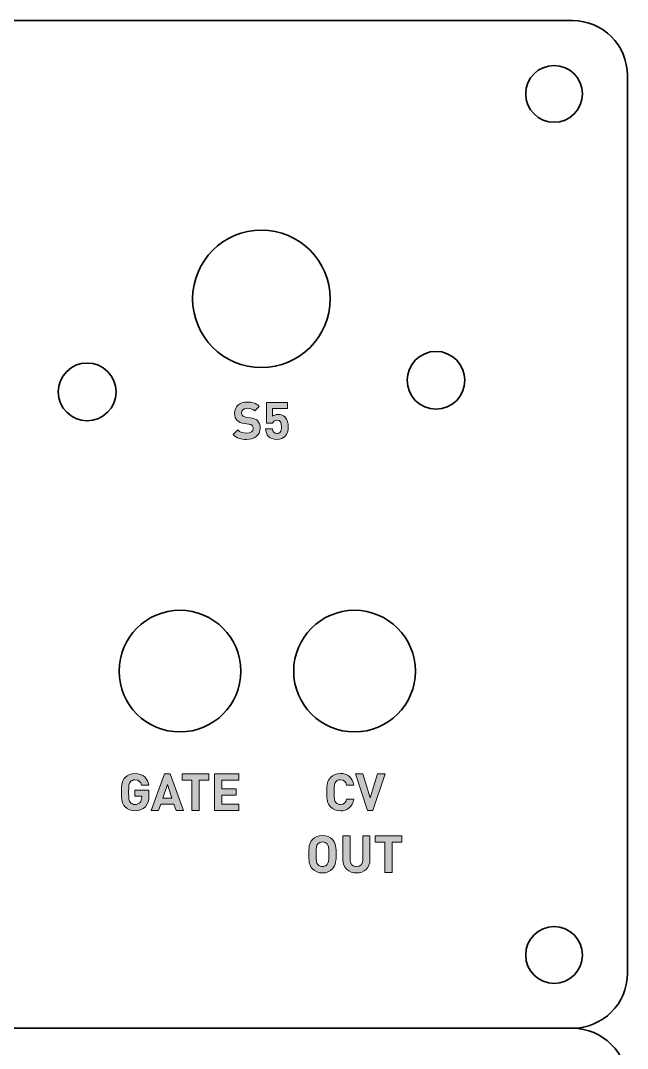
# Model space of a CAD drawing. Header units: millimetres. Extents: x 81 to 211, y 91 to 200.
# Drawn here: x 177.4 to 210.5, y 144.4 to 200.5 of the extents above; entities that cross this region are included whole.
import ezdxf

# ---------------------------------------------------------------- set-up
doc = ezdxf.new("R2010")
doc.units = ezdxf.units.MM
doc.header["$MEASUREMENT"] = 0
doc.layers.add('Borders', color=7, linetype='Continuous', lineweight=0)

msp = doc.modelspace()

# ---------------------------------------------------------------- hatches: boundary and pattern name
at = {"layer": 'Borders', "true_color": 0xed2024, "transparency": 33554687}
h = msp.add_hatch(color=240, dxfattribs=at)
h.dxf.hatch_style = 2
edge = h.paths.add_edge_path()
edge.add_spline(control_points=[(189.719, 177.636), (189.414, 177.636), (189.182, 177.701), (188.985, 177.901), (188.985, 177.901), (189.239, 178.155), (189.239, 178.155), (189.366, 178.028), (189.538, 177.985), (189.724, 177.985), (189.956, 177.985), (190.08, 178.072), (190.08, 178.234), (190.08, 178.304), (190.06, 178.363), (190.018, 178.403), (189.978, 178.44), (189.932, 178.46), (189.84, 178.473), (189.84, 178.473), (189.597, 178.507), (189.597, 178.507), (189.425, 178.533), (189.298, 178.586), (189.208, 178.674), (189.111, 178.77), (189.064, 178.9), (189.064, 179.069), (189.064, 179.427), (189.329, 179.679), (189.764, 179.679), (190.04, 179.679), (190.241, 179.611), (190.413, 179.444), (190.413, 179.444), (190.164, 179.199), (190.164, 179.199), (190.037, 179.32), (189.885, 179.337), (189.752, 179.337), (189.543, 179.337), (189.442, 179.221), (189.442, 179.083), (189.442, 179.032), (189.459, 178.979), (189.501, 178.939), (189.54, 178.903), (189.606, 178.872), (189.687, 178.86), (189.687, 178.86), (189.925, 178.826), (189.925, 178.826), (190.108, 178.801), (190.224, 178.75), (190.308, 178.671), (190.416, 178.569), (190.463, 178.422), (190.463, 178.245), (190.463, 177.855), (190.138, 177.636), (189.719, 177.636)], knot_values=[0, 0, 0, 0, 1, 1, 1, 2, 2, 2, 3, 3, 3, 4, 4, 4, 5, 5, 5, 6, 6, 6, 7, 7, 7, 8, 8, 8, 9, 9, 9, 10, 10, 10, 11, 11, 11, 12, 12, 12, 13, 13, 13, 14, 14, 14, 15, 15, 15, 16, 16, 16, 17, 17, 17, 18, 18, 18, 19, 19, 19, 20, 20, 20, 20], degree=3, periodic=0)
edge.add_line((189.719, 177.636), (189.719, 177.636))
h = msp.add_hatch(color=240, dxfattribs=at)
h.dxf.hatch_style = 2
edge = h.paths.add_edge_path()
edge.add_spline(control_points=[(191.815, 177.799), (191.725, 177.709), (191.581, 177.636), (191.372, 177.636), (191.163, 177.636), (191.011, 177.709), (190.924, 177.796), (190.799, 177.92), (190.771, 178.067), (190.76, 178.214), (190.76, 178.214), (191.127, 178.214), (191.127, 178.214), (191.146, 178.056), (191.22, 177.966), (191.372, 177.966), (191.442, 177.966), (191.501, 177.985), (191.547, 178.03), (191.612, 178.095), (191.626, 178.203), (191.626, 178.329), (191.626, 178.561), (191.558, 178.69), (191.38, 178.69), (191.231, 178.69), (191.163, 178.606), (191.138, 178.527), (191.138, 178.527), (190.802, 178.527), (190.802, 178.527), (190.802, 178.527), (190.802, 179.661), (190.802, 179.661), (190.802, 179.661), (191.948, 179.661), (191.948, 179.661), (191.948, 179.661), (191.948, 179.331), (191.948, 179.331), (191.948, 179.331), (191.135, 179.331), (191.135, 179.331), (191.135, 179.331), (191.135, 178.9), (191.135, 178.9), (191.189, 178.95), (191.302, 179.001), (191.437, 179.001), (191.603, 179.001), (191.73, 178.948), (191.812, 178.865), (191.97, 178.708), (191.993, 178.519), (191.993, 178.329), (191.993, 178.103), (191.962, 177.946), (191.815, 177.799)], knot_values=[0, 0, 0, 0, 1, 1, 1, 2, 2, 2, 3, 3, 3, 4, 4, 4, 5, 5, 5, 6, 6, 6, 7, 7, 7, 8, 8, 8, 9, 9, 9, 10, 10, 10, 11, 11, 11, 12, 12, 12, 13, 13, 13, 14, 14, 14, 15, 15, 15, 16, 16, 16, 17, 17, 17, 18, 18, 18, 19, 19, 19, 19], degree=3, periodic=0)
edge.add_line((191.815, 177.799), (191.815, 177.799))
h = msp.add_hatch(color=240, dxfattribs=at)
h.dxf.hatch_style = 2
edge = h.paths.add_edge_path()
edge.add_spline(control_points=[(184.199, 157.594), (184.044, 157.437), (183.857, 157.366), (183.632, 157.366), (183.417, 157.366), (183.237, 157.439), (183.09, 157.586), (183.002, 157.674), (182.949, 157.775), (182.927, 157.888), (182.904, 158.001), (182.892, 158.168), (182.892, 158.387), (182.892, 158.608), (182.904, 158.774), (182.927, 158.887), (182.949, 159.003), (183.002, 159.102), (183.09, 159.189), (183.237, 159.336), (183.417, 159.409), (183.632, 159.409), (184.089, 159.409), (184.335, 159.115), (184.388, 158.766), (184.388, 158.766), (183.993, 158.766), (183.993, 158.766), (183.945, 158.961), (183.826, 159.059), (183.632, 159.059), (183.528, 159.059), (183.443, 159.023), (183.381, 158.952), (183.308, 158.859), (183.285, 158.786), (183.285, 158.387), (183.285, 157.993), (183.301, 157.913), (183.381, 157.82), (183.44, 157.75), (183.525, 157.716), (183.632, 157.716), (183.747, 157.716), (183.841, 157.753), (183.911, 157.829), (183.971, 157.897), (184.001, 157.987), (184.001, 158.097), (184.001, 158.097), (184.001, 158.173), (184.001, 158.173), (184.001, 158.173), (183.632, 158.173), (183.632, 158.173), (183.632, 158.173), (183.632, 158.5), (183.632, 158.5), (183.632, 158.5), (184.391, 158.5), (184.391, 158.5), (184.391, 158.5), (184.391, 158.207), (184.391, 158.207), (184.391, 157.913), (184.338, 157.741), (184.199, 157.594)], knot_values=[0, 0, 0, 0, 1, 1, 1, 2, 2, 2, 3, 3, 3, 4, 4, 4, 5, 5, 5, 6, 6, 6, 7, 7, 7, 8, 8, 8, 9, 9, 9, 10, 10, 10, 11, 11, 11, 12, 12, 12, 13, 13, 13, 14, 14, 14, 15, 15, 15, 16, 16, 16, 17, 17, 17, 18, 18, 18, 19, 19, 19, 20, 20, 20, 21, 21, 21, 22, 22, 22, 22], degree=3, periodic=0)
edge.add_line((184.199, 157.594), (184.199, 157.594))
h = msp.add_hatch(color=240, dxfattribs=at)
h.dxf.hatch_style = 2
edge = h.paths.add_edge_path()
edge.add_spline(control_points=[(185.405, 158.799), (185.405, 158.799), (185.15, 158.068), (185.15, 158.068), (185.15, 158.068), (185.649, 158.068), (185.649, 158.068), (185.649, 158.068), (185.405, 158.799), (185.405, 158.799)], knot_values=[0, 0, 0, 0, 1, 1, 1, 2, 2, 2, 3, 3, 3, 3], degree=3, periodic=0)
edge = h.paths.add_edge_path()
edge.add_spline(control_points=[(185.873, 157.383), (185.873, 157.383), (185.754, 157.738), (185.754, 157.738), (185.754, 157.738), (185.04, 157.738), (185.04, 157.738), (185.04, 157.738), (184.918, 157.383), (184.918, 157.383), (184.918, 157.383), (184.51, 157.383), (184.51, 157.383), (184.51, 157.383), (185.24, 159.392), (185.24, 159.392), (185.24, 159.392), (185.548, 159.392), (185.548, 159.392), (185.548, 159.392), (186.281, 157.383), (186.281, 157.383), (186.281, 157.383), (185.873, 157.383), (185.873, 157.383)], knot_values=[0, 0, 0, 0, 1, 1, 1, 2, 2, 2, 3, 3, 3, 4, 4, 4, 5, 5, 5, 6, 6, 6, 7, 7, 7, 8, 8, 8, 8], degree=3, periodic=0)
h = msp.add_hatch(color=240, dxfattribs=at)
h.dxf.hatch_style = 2
h.paths.add_polyline_path([(187.128, 159.043), (187.128, 157.383), (186.736, 157.383), (186.736, 159.043), (186.211, 159.043), (186.211, 159.392), (187.653, 159.392), (187.653, 159.043)])
h = msp.add_hatch(color=240, dxfattribs=at)
h.dxf.hatch_style = 2
h.paths.add_polyline_path([(187.973, 157.383), (187.973, 159.392), (189.296, 159.392), (189.296, 159.043), (188.365, 159.043), (188.365, 158.571), (189.158, 158.571), (189.158, 158.221), (188.365, 158.221), (188.365, 157.733), (189.296, 157.733), (189.296, 157.383)])
h = msp.add_hatch(color=240, dxfattribs=at)
h.dxf.hatch_style = 2
edge = h.paths.add_edge_path()
edge.add_spline(control_points=[(194.839, 157.366), (194.624, 157.366), (194.443, 157.439), (194.296, 157.586), (194.209, 157.674), (194.155, 157.775), (194.133, 157.888), (194.11, 158.001), (194.098, 158.167), (194.098, 158.388), (194.098, 158.608), (194.11, 158.774), (194.133, 158.887), (194.155, 159.003), (194.209, 159.102), (194.296, 159.189), (194.443, 159.336), (194.624, 159.409), (194.839, 159.409), (195.225, 159.409), (195.509, 159.183), (195.578, 158.774), (195.578, 158.774), (195.18, 158.774), (195.18, 158.774), (195.138, 158.946), (195.03, 159.059), (194.841, 159.059), (194.734, 159.059), (194.649, 159.025), (194.59, 158.955), (194.508, 158.868), (194.491, 158.777), (194.491, 158.388), (194.491, 157.998), (194.508, 157.908), (194.59, 157.82), (194.649, 157.75), (194.734, 157.716), (194.841, 157.716), (195.03, 157.716), (195.138, 157.829), (195.18, 158.001), (195.18, 158.001), (195.578, 158.001), (195.578, 158.001), (195.509, 157.592), (195.222, 157.366), (194.839, 157.366)], knot_values=[0, 0, 0, 0, 1, 1, 1, 2, 2, 2, 3, 3, 3, 4, 4, 4, 5, 5, 5, 6, 6, 6, 7, 7, 7, 8, 8, 8, 9, 9, 9, 10, 10, 10, 11, 11, 11, 12, 12, 12, 13, 13, 13, 14, 14, 14, 15, 15, 15, 16, 16, 16, 16], degree=3, periodic=0)
edge.add_line((194.839, 157.366), (194.839, 157.366))
h = msp.add_hatch(color=240, dxfattribs=at)
h.dxf.hatch_style = 2
h.paths.add_polyline_path([(196.616, 157.383), (196.323, 157.383), (195.66, 159.392), (196.065, 159.392), (196.47, 158.083), (196.873, 159.392), (197.283, 159.392)])
h = msp.add_hatch(color=240, dxfattribs=at)
h.dxf.hatch_style = 2
edge = h.paths.add_edge_path()
edge.add_spline(control_points=[(194.114, 155.565), (194.058, 155.63), (193.97, 155.673), (193.863, 155.673), (193.755, 155.673), (193.665, 155.63), (193.609, 155.565), (193.533, 155.481), (193.513, 155.387), (193.513, 155.001), (193.513, 154.614), (193.533, 154.521), (193.609, 154.437), (193.665, 154.372), (193.755, 154.329), (193.863, 154.329), (193.97, 154.329), (194.058, 154.372), (194.114, 154.437), (194.19, 154.521), (194.213, 154.614), (194.213, 155.001), (194.213, 155.387), (194.19, 155.481), (194.114, 155.565)], knot_values=[0, 0, 0, 0, 1, 1, 1, 2, 2, 2, 3, 3, 3, 4, 4, 4, 5, 5, 5, 6, 6, 6, 7, 7, 7, 8, 8, 8, 8], degree=3, periodic=0)
edge.add_line((194.114, 155.565), (194.114, 155.565))
edge = h.paths.add_edge_path()
edge.add_spline(control_points=[(194.405, 154.2), (194.264, 154.058), (194.092, 153.979), (193.863, 153.979), (193.634, 153.979), (193.459, 154.058), (193.318, 154.2), (193.115, 154.403), (193.121, 154.654), (193.121, 155.001), (193.121, 155.348), (193.115, 155.599), (193.318, 155.802), (193.459, 155.943), (193.634, 156.023), (193.863, 156.023), (194.092, 156.023), (194.264, 155.943), (194.405, 155.802), (194.607, 155.599), (194.605, 155.348), (194.605, 155.001), (194.605, 154.654), (194.607, 154.403), (194.405, 154.2)], knot_values=[0, 0, 0, 0, 1, 1, 1, 2, 2, 2, 3, 3, 3, 4, 4, 4, 5, 5, 5, 6, 6, 6, 7, 7, 7, 8, 8, 8, 8], degree=3, periodic=0)
edge.add_line((194.405, 154.2), (194.405, 154.2))
h = msp.add_hatch(color=240, dxfattribs=at)
h.dxf.hatch_style = 2
edge = h.paths.add_edge_path()
edge.add_spline(control_points=[(195.714, 153.979), (195.302, 153.979), (194.975, 154.259), (194.975, 154.685), (194.975, 154.685), (194.975, 156.005), (194.975, 156.005), (194.975, 156.005), (195.367, 156.005), (195.367, 156.005), (195.367, 156.005), (195.367, 154.699), (195.367, 154.699), (195.367, 154.468), (195.502, 154.329), (195.714, 154.329), (195.926, 154.329), (196.064, 154.468), (196.064, 154.699), (196.064, 154.699), (196.064, 156.005), (196.064, 156.005), (196.064, 156.005), (196.454, 156.005), (196.454, 156.005), (196.454, 156.005), (196.454, 154.685), (196.454, 154.685), (196.454, 154.259), (196.126, 153.979), (195.714, 153.979)], knot_values=[0, 0, 0, 0, 1, 1, 1, 2, 2, 2, 3, 3, 3, 4, 4, 4, 5, 5, 5, 6, 6, 6, 7, 7, 7, 8, 8, 8, 9, 9, 9, 10, 10, 10, 10], degree=3, periodic=0)
edge.add_line((195.714, 153.979), (195.714, 153.979))
h = msp.add_hatch(color=240, dxfattribs=at)
h.dxf.hatch_style = 2
h.paths.add_polyline_path([(197.659, 155.655), (197.659, 153.996), (197.267, 153.996), (197.267, 155.655), (196.741, 155.655), (196.741, 156.005), (198.183, 156.005), (198.183, 155.655)])

# ---------------------------------------------------------------- linework, layer by layer
at = {"layer": 'Borders', "color": 250, "lineweight": 35, "true_color": 0x231f20}
msp.add_line((83.5, 145.5), (207.5, 145.5), dxfattribs=at)
at = {"layer": 'Borders'}
for points in [[(187.128, 159.043), (187.128, 157.383), (186.736, 157.383), (186.736, 159.043), (186.211, 159.043), (186.211, 159.392), (187.653, 159.392), (187.653, 159.043)], [(187.973, 157.383), (187.973, 159.392), (189.296, 159.392), (189.296, 159.043), (188.365, 159.043), (188.365, 158.571), (189.158, 158.571), (189.158, 158.221), (188.365, 158.221), (188.365, 157.733), (189.296, 157.733), (189.296, 157.383)], [(196.616, 157.383), (196.323, 157.383), (195.66, 159.392), (196.065, 159.392), (196.47, 158.083), (196.873, 159.392), (197.283, 159.392)], [(197.659, 155.655), (197.659, 153.996), (197.267, 153.996), (197.267, 155.655), (196.741, 155.655), (196.741, 156.005), (198.183, 156.005), (198.183, 155.655)]]:
    msp.add_lwpolyline(points, close=True, dxfattribs=at)
at = {"layer": 'Borders', "color": 250, "lineweight": 35, "true_color": 0x231f20}
for points, knots in [([(210.5, 93.656), (210.5, 93.656), (210.5, 93.5), (210.5, 93.5), (210.5, 91.843), (209.157, 90.5), (207.5, 90.5), (207.5, 90.5), (83.5, 90.5), (83.5, 90.5), (81.843, 90.5), (80.5, 91.843), (80.5, 93.5), (80.5, 93.5), (80.5, 142.5), (80.5, 142.5), (80.5, 144.157), (81.843, 145.5), (83.5, 145.5), (81.843, 145.5), (80.5, 146.843), (80.5, 148.5), (80.5, 148.5), (80.5, 197.5), (80.5, 197.5), (80.5, 199.157), (81.843, 200.5), (83.5, 200.5), (83.5, 200.5), (207.5, 200.5), (207.5, 200.5), (209.157, 200.5), (210.5, 199.157), (210.5, 197.5), (210.5, 197.5), (210.5, 148.5), (210.5, 148.5), (210.5, 146.843), (209.157, 145.5), (207.5, 145.5), (209.157, 145.5), (210.5, 144.157), (210.5, 142.5), (210.5, 142.5), (210.5, 93.656), (210.5, 93.656)], [0, 0, 0, 0, 1, 1, 1, 2, 2, 2, 3, 3, 3, 4, 4, 4, 5, 5, 5, 6, 6, 6, 7, 7, 7, 8, 8, 8, 9, 9, 9, 10, 10, 10, 11, 11, 11, 12, 12, 12, 13, 13, 13, 14, 14, 14, 15, 15, 15, 15]), ([(208.049, 196.5), (208.049, 195.644), (207.355, 194.949), (206.499, 194.949), (205.643, 194.949), (204.949, 195.644), (204.949, 196.5), (204.949, 197.356), (205.643, 198.05), (206.499, 198.05), (207.355, 198.05), (208.049, 197.356), (208.049, 196.5)], [0, 0, 0, 0, 1, 1, 1, 2, 2, 2, 3, 3, 3, 4, 4, 4, 4]), ([(194.285, 185.312), (194.285, 187.385), (192.604, 189.066), (190.532, 189.066), (188.458, 189.066), (186.777, 187.385), (186.777, 185.312), (186.777, 183.239), (188.458, 181.558), (190.532, 181.558), (192.604, 181.558), (194.285, 183.239), (194.285, 185.312)], [0, 0, 0, 0, 1, 1, 1, 2, 2, 2, 3, 3, 3, 4, 4, 4, 4]), ([(201.631, 180.867), (201.631, 179.997), (200.925, 179.292), (200.055, 179.292), (199.186, 179.292), (198.481, 179.997), (198.481, 180.867), (198.481, 181.737), (199.186, 182.443), (200.055, 182.443), (200.925, 182.443), (201.631, 181.737), (201.631, 180.867)], [0, 0, 0, 0, 1, 1, 1, 2, 2, 2, 3, 3, 3, 4, 4, 4, 4]), ([(182.598, 180.232), (182.598, 179.362), (181.892, 178.657), (181.023, 178.657), (180.153, 178.657), (179.448, 179.362), (179.448, 180.232), (179.448, 181.102), (180.153, 181.807), (181.023, 181.807), (181.892, 181.807), (182.598, 181.102), (182.598, 180.232)], [0, 0, 0, 0, 1, 1, 1, 2, 2, 2, 3, 3, 3, 4, 4, 4, 4]), ([(189.407, 164.992), (189.407, 166.826), (187.92, 168.312), (186.086, 168.312), (184.252, 168.312), (182.766, 166.826), (182.766, 164.992), (182.766, 163.158), (184.252, 161.672), (186.086, 161.672), (187.92, 161.672), (189.407, 163.158), (189.407, 164.992)], [0, 0, 0, 0, 1, 1, 1, 2, 2, 2, 3, 3, 3, 4, 4, 4, 4]), ([(198.932, 164.992), (198.932, 166.826), (197.445, 168.312), (195.611, 168.312), (193.777, 168.312), (192.291, 166.826), (192.291, 164.992), (192.291, 163.158), (193.777, 161.672), (195.611, 161.672), (197.445, 161.672), (198.932, 163.158), (198.932, 164.992)], [0, 0, 0, 0, 1, 1, 1, 2, 2, 2, 3, 3, 3, 4, 4, 4, 4]), ([(208.049, 149.5), (208.049, 148.644), (207.355, 147.949), (206.499, 147.949), (205.643, 147.949), (204.949, 148.644), (204.949, 149.5), (204.949, 150.356), (205.643, 151.05), (206.499, 151.05), (207.355, 151.05), (208.049, 150.356), (208.049, 149.5)], [0, 0, 0, 0, 1, 1, 1, 2, 2, 2, 3, 3, 3, 4, 4, 4, 4])]:
    msp.add_open_spline(points, degree=3, knots=knots, dxfattribs=at)
at = {"layer": 'Borders'}
for points, knots in [([(189.719, 177.636), (189.414, 177.636), (189.182, 177.701), (188.985, 177.901), (188.985, 177.901), (189.239, 178.155), (189.239, 178.155), (189.366, 178.028), (189.538, 177.985), (189.724, 177.985), (189.956, 177.985), (190.08, 178.072), (190.08, 178.234), (190.08, 178.304), (190.06, 178.363), (190.018, 178.403), (189.978, 178.44), (189.932, 178.46), (189.84, 178.473), (189.84, 178.473), (189.597, 178.507), (189.597, 178.507), (189.425, 178.533), (189.298, 178.586), (189.208, 178.674), (189.111, 178.77), (189.064, 178.9), (189.064, 179.069), (189.064, 179.427), (189.329, 179.679), (189.764, 179.679), (190.04, 179.679), (190.241, 179.611), (190.413, 179.444), (190.413, 179.444), (190.164, 179.199), (190.164, 179.199), (190.037, 179.32), (189.885, 179.337), (189.752, 179.337), (189.543, 179.337), (189.442, 179.221), (189.442, 179.083), (189.442, 179.032), (189.459, 178.979), (189.501, 178.939), (189.54, 178.903), (189.606, 178.872), (189.687, 178.86), (189.687, 178.86), (189.925, 178.826), (189.925, 178.826), (190.108, 178.801), (190.224, 178.75), (190.308, 178.671), (190.416, 178.569), (190.463, 178.422), (190.463, 178.245), (190.463, 177.855), (190.138, 177.636), (189.719, 177.636)], [0, 0, 0, 0, 1, 1, 1, 2, 2, 2, 3, 3, 3, 4, 4, 4, 5, 5, 5, 6, 6, 6, 7, 7, 7, 8, 8, 8, 9, 9, 9, 10, 10, 10, 11, 11, 11, 12, 12, 12, 13, 13, 13, 14, 14, 14, 15, 15, 15, 16, 16, 16, 17, 17, 17, 18, 18, 18, 19, 19, 19, 20, 20, 20, 20]), ([(191.815, 177.799), (191.725, 177.709), (191.581, 177.636), (191.372, 177.636), (191.163, 177.636), (191.011, 177.709), (190.924, 177.796), (190.799, 177.92), (190.771, 178.067), (190.76, 178.214), (190.76, 178.214), (191.127, 178.214), (191.127, 178.214), (191.146, 178.056), (191.22, 177.966), (191.372, 177.966), (191.442, 177.966), (191.501, 177.985), (191.547, 178.03), (191.612, 178.095), (191.626, 178.203), (191.626, 178.329), (191.626, 178.561), (191.558, 178.69), (191.38, 178.69), (191.231, 178.69), (191.163, 178.606), (191.138, 178.527), (191.138, 178.527), (190.802, 178.527), (190.802, 178.527), (190.802, 178.527), (190.802, 179.661), (190.802, 179.661), (190.802, 179.661), (191.948, 179.661), (191.948, 179.661), (191.948, 179.661), (191.948, 179.331), (191.948, 179.331), (191.948, 179.331), (191.135, 179.331), (191.135, 179.331), (191.135, 179.331), (191.135, 178.9), (191.135, 178.9), (191.189, 178.95), (191.302, 179.001), (191.437, 179.001), (191.603, 179.001), (191.73, 178.948), (191.812, 178.865), (191.97, 178.708), (191.993, 178.519), (191.993, 178.329), (191.993, 178.103), (191.962, 177.946), (191.815, 177.799)], [0, 0, 0, 0, 1, 1, 1, 2, 2, 2, 3, 3, 3, 4, 4, 4, 5, 5, 5, 6, 6, 6, 7, 7, 7, 8, 8, 8, 9, 9, 9, 10, 10, 10, 11, 11, 11, 12, 12, 12, 13, 13, 13, 14, 14, 14, 15, 15, 15, 16, 16, 16, 17, 17, 17, 18, 18, 18, 19, 19, 19, 19]), ([(184.199, 157.594), (184.044, 157.437), (183.857, 157.366), (183.632, 157.366), (183.417, 157.366), (183.237, 157.439), (183.09, 157.586), (183.002, 157.674), (182.949, 157.775), (182.927, 157.888), (182.904, 158.001), (182.892, 158.168), (182.892, 158.387), (182.892, 158.608), (182.904, 158.774), (182.927, 158.887), (182.949, 159.003), (183.002, 159.102), (183.09, 159.189), (183.237, 159.336), (183.417, 159.409), (183.632, 159.409), (184.089, 159.409), (184.335, 159.115), (184.388, 158.766), (184.388, 158.766), (183.993, 158.766), (183.993, 158.766), (183.945, 158.961), (183.826, 159.059), (183.632, 159.059), (183.528, 159.059), (183.443, 159.023), (183.381, 158.952), (183.308, 158.859), (183.285, 158.786), (183.285, 158.387), (183.285, 157.993), (183.301, 157.913), (183.381, 157.82), (183.44, 157.75), (183.525, 157.716), (183.632, 157.716), (183.747, 157.716), (183.841, 157.753), (183.911, 157.829), (183.971, 157.897), (184.001, 157.987), (184.001, 158.097), (184.001, 158.097), (184.001, 158.173), (184.001, 158.173), (184.001, 158.173), (183.632, 158.173), (183.632, 158.173), (183.632, 158.173), (183.632, 158.5), (183.632, 158.5), (183.632, 158.5), (184.391, 158.5), (184.391, 158.5), (184.391, 158.5), (184.391, 158.207), (184.391, 158.207), (184.391, 157.913), (184.338, 157.741), (184.199, 157.594)], [0, 0, 0, 0, 1, 1, 1, 2, 2, 2, 3, 3, 3, 4, 4, 4, 5, 5, 5, 6, 6, 6, 7, 7, 7, 8, 8, 8, 9, 9, 9, 10, 10, 10, 11, 11, 11, 12, 12, 12, 13, 13, 13, 14, 14, 14, 15, 15, 15, 16, 16, 16, 17, 17, 17, 18, 18, 18, 19, 19, 19, 20, 20, 20, 21, 21, 21, 22, 22, 22, 22]), ([(185.873, 157.383), (185.873, 157.383), (185.754, 157.738), (185.754, 157.738), (185.754, 157.738), (185.04, 157.738), (185.04, 157.738), (185.04, 157.738), (184.918, 157.383), (184.918, 157.383), (184.918, 157.383), (184.51, 157.383), (184.51, 157.383), (184.51, 157.383), (185.24, 159.392), (185.24, 159.392), (185.24, 159.392), (185.548, 159.392), (185.548, 159.392), (185.548, 159.392), (186.281, 157.383), (186.281, 157.383), (186.281, 157.383), (185.873, 157.383), (185.873, 157.383)], [0, 0, 0, 0, 1, 1, 1, 2, 2, 2, 3, 3, 3, 4, 4, 4, 5, 5, 5, 6, 6, 6, 7, 7, 7, 8, 8, 8, 8]), ([(194.839, 157.366), (194.624, 157.366), (194.443, 157.439), (194.296, 157.586), (194.209, 157.674), (194.155, 157.775), (194.133, 157.888), (194.11, 158.001), (194.098, 158.167), (194.098, 158.388), (194.098, 158.608), (194.11, 158.774), (194.133, 158.887), (194.155, 159.003), (194.209, 159.102), (194.296, 159.189), (194.443, 159.336), (194.624, 159.409), (194.839, 159.409), (195.225, 159.409), (195.509, 159.183), (195.578, 158.774), (195.578, 158.774), (195.18, 158.774), (195.18, 158.774), (195.138, 158.946), (195.03, 159.059), (194.841, 159.059), (194.734, 159.059), (194.649, 159.025), (194.59, 158.955), (194.508, 158.868), (194.491, 158.777), (194.491, 158.388), (194.491, 157.998), (194.508, 157.908), (194.59, 157.82), (194.649, 157.75), (194.734, 157.716), (194.841, 157.716), (195.03, 157.716), (195.138, 157.829), (195.18, 158.001), (195.18, 158.001), (195.578, 158.001), (195.578, 158.001), (195.509, 157.592), (195.222, 157.366), (194.839, 157.366)], [0, 0, 0, 0, 1, 1, 1, 2, 2, 2, 3, 3, 3, 4, 4, 4, 5, 5, 5, 6, 6, 6, 7, 7, 7, 8, 8, 8, 9, 9, 9, 10, 10, 10, 11, 11, 11, 12, 12, 12, 13, 13, 13, 14, 14, 14, 15, 15, 15, 16, 16, 16, 16]), ([(185.405, 158.799), (185.405, 158.799), (185.15, 158.068), (185.15, 158.068), (185.15, 158.068), (185.649, 158.068), (185.649, 158.068), (185.649, 158.068), (185.405, 158.799), (185.405, 158.799)], [0, 0, 0, 0, 1, 1, 1, 2, 2, 2, 3, 3, 3, 3]), ([(194.405, 154.2), (194.264, 154.058), (194.092, 153.979), (193.863, 153.979), (193.634, 153.979), (193.459, 154.058), (193.318, 154.2), (193.115, 154.403), (193.121, 154.654), (193.121, 155.001), (193.121, 155.348), (193.115, 155.599), (193.318, 155.802), (193.459, 155.943), (193.634, 156.023), (193.863, 156.023), (194.092, 156.023), (194.264, 155.943), (194.405, 155.802), (194.607, 155.599), (194.605, 155.348), (194.605, 155.001), (194.605, 154.654), (194.607, 154.403), (194.405, 154.2)], [0, 0, 0, 0, 1, 1, 1, 2, 2, 2, 3, 3, 3, 4, 4, 4, 5, 5, 5, 6, 6, 6, 7, 7, 7, 8, 8, 8, 8]), ([(195.714, 153.979), (195.302, 153.979), (194.975, 154.259), (194.975, 154.685), (194.975, 154.685), (194.975, 156.005), (194.975, 156.005), (194.975, 156.005), (195.367, 156.005), (195.367, 156.005), (195.367, 156.005), (195.367, 154.699), (195.367, 154.699), (195.367, 154.468), (195.502, 154.329), (195.714, 154.329), (195.926, 154.329), (196.064, 154.468), (196.064, 154.699), (196.064, 154.699), (196.064, 156.005), (196.064, 156.005), (196.064, 156.005), (196.454, 156.005), (196.454, 156.005), (196.454, 156.005), (196.454, 154.685), (196.454, 154.685), (196.454, 154.259), (196.126, 153.979), (195.714, 153.979)], [0, 0, 0, 0, 1, 1, 1, 2, 2, 2, 3, 3, 3, 4, 4, 4, 5, 5, 5, 6, 6, 6, 7, 7, 7, 8, 8, 8, 9, 9, 9, 10, 10, 10, 10]), ([(194.114, 155.565), (194.058, 155.63), (193.97, 155.673), (193.863, 155.673), (193.755, 155.673), (193.665, 155.63), (193.609, 155.565), (193.533, 155.481), (193.513, 155.387), (193.513, 155.001), (193.513, 154.614), (193.533, 154.521), (193.609, 154.437), (193.665, 154.372), (193.755, 154.329), (193.863, 154.329), (193.97, 154.329), (194.058, 154.372), (194.114, 154.437), (194.19, 154.521), (194.213, 154.614), (194.213, 155.001), (194.213, 155.387), (194.19, 155.481), (194.114, 155.565)], [0, 0, 0, 0, 1, 1, 1, 2, 2, 2, 3, 3, 3, 4, 4, 4, 5, 5, 5, 6, 6, 6, 7, 7, 7, 8, 8, 8, 8])]:
    msp.add_open_spline(points, degree=3, knots=knots, dxfattribs=at)

doc.saveas('drawing.dxf')
